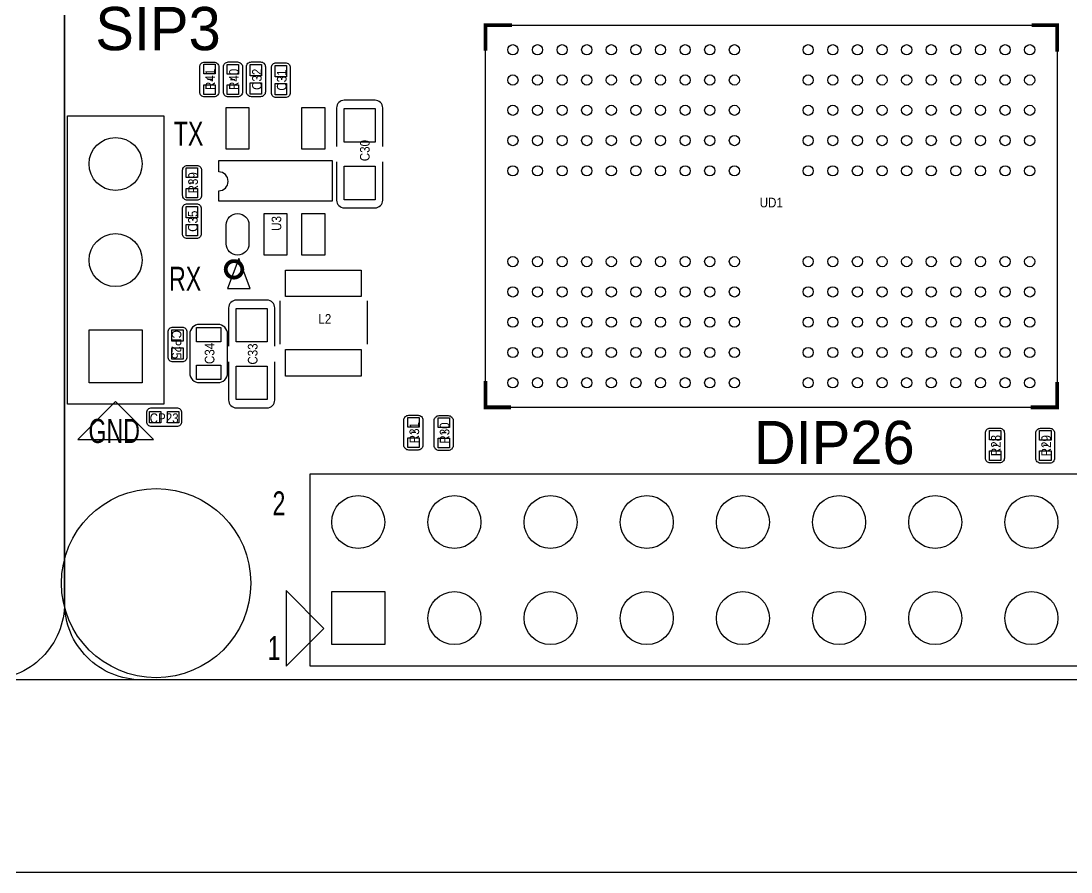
# Model space of a CAD drawing. Extents: x 0 to 107, y 0 to 124.
# Drawn here: x 48.83 to 76.56, y 0 to 22.49 of the extents above; entities that cross this region are included whole.
import ezdxf
from ezdxf.enums import TextEntityAlignment as Align

# ---------------------------------------------------------------- set-up
doc = ezdxf.new("R2010")
doc.units = 0
for name, color, linetype in [('BG_OUTLINE', 254, 'CONTINUOUS'), ('BG_SILKSCREEN_TOP', 3, 'CONTINUOUS'), ('PG_SILKSCREEN_TOP', 6, 'CONTINUOUS'), ('PIN_TOP', 80, 'CONTINUOUS'), ('RD_DISPLAY_TOP', 142, 'CONTINUOUS'), ('RD_SILKSCREEN_TOP', 142, 'CONTINUOUS')]:
    doc.layers.add(name, color=color, linetype=linetype)

msp = doc.modelspace()

# ---------------------------------------------------------------- linework, layer by layer
at = {"layer": 'BG_OUTLINE'}
for points in [[(0, 7.112), (0, 58.059066, -0.414214), (2.032, 60.091066), (47.950882, 60.091066, -0.414214), (49.982882, 58.059066), (49.982882, 7.112, -0.414214), (47.950882, 5.08), (2.032, 5.08, -0.414214), (0, 7.112)], [(49.982882, 7.112), (49.982882, 58.059066, -0.414214), (52.014882, 60.091066), (97.933764, 60.091066, -0.414214), (99.965764, 58.059066), (99.965764, 7.112, -0.414214), (97.933764, 5.08), (2.032, 5.08), (2.032, 2.032, 0.414214), (4.064, 0), (95.901764, 0, 0.414214), (97.933764, 2.032), (97.933764, 5.08)], [(99.965764, 7.112, -0.414214), (97.933764, 5.08), (52.014882, 5.08, -0.414214), (49.982882, 7.112)]]:
    msp.add_lwpolyline(points, format="xyb", dxfattribs=at)
at = {"layer": 'BG_SILKSCREEN_TOP', "const_width": 0.1016}
for points in [[(61.796422, 22.379178), (61.098684, 22.379178), (61.098684, 21.705316)], [(76.198476, 21.68144), (76.198476, 22.379178), (75.524614, 22.379178)], [(61.098684, 12.97686), (61.098684, 12.279122), (61.772546, 12.279122)], [(75.500738, 12.279122), (76.198476, 12.279122), (76.198476, 12.952984)]]:
    msp.add_lwpolyline(points, dxfattribs=at)
msp.add_lwpolyline([(54.5846, 15.748, 1), (54.3306, 16.1036, 1), (54.5846, 15.748)], format="xyb", dxfattribs=at)
at = {"layer": 'PG_SILKSCREEN_TOP'}
for points in [[(76.198476, 22.379178), (76.198476, 12.279122), (61.098684, 12.279122), (61.098684, 22.379178), (76.198476, 22.379178)], [(54.307232, 21.405342), (54.553104, 21.405342)], [(54.917594, 21.40712), (55.156354, 21.40712)], [(53.869082, 20.94484), (53.759862, 20.94484)], [(54.366414, 20.943316), (54.475634, 20.943316)], [(53.928264, 20.482814), (53.682392, 20.482814)], [(55.811928, 20.466812), (55.573168, 20.466812)], [(50.06086, 12.360656), (50.06086, 19.980656), (52.60086, 19.980656), (52.60086, 12.360656), (50.06086, 12.360656)], [(53.227478, 18.673318), (53.47335, 18.673318)], [(54.052724, 18.501614), (54.052724, 18.79854)], [(54.052724, 18.79854), (57.052464, 18.79854)], [(57.052464, 18.79854), (57.052464, 17.730216)], [(53.28666, 18.211292), (53.39588, 18.211292)], [(54.052724, 17.730216), (54.052724, 18.001742)], [(53.2257, 17.657826), (53.46446, 17.657826)], [(57.052464, 17.730216), (54.052724, 17.730216)], [(55.670196, 15.091664), (55.670196, 13.95095)], [(57.97042, 15.091664), (57.97042, 13.95095)], [(53.085238, 13.47978), (52.846478, 13.47978)], [(53.072792, 12.137898), (53.072792, 11.899138)], [(59.2582, 11.612372), (59.14898, 11.612372)], [(60.058554, 11.60272), (59.949334, 11.60272)], [(59.317382, 11.150346), (59.07151, 11.150346)], [(60.117736, 11.140694), (59.871864, 11.140694)], [(74.618342, 11.271758), (74.509122, 11.271758)], [(75.946, 11.267948), (75.83678, 11.267948)], [(74.677524, 10.809732), (74.431652, 10.809732)], [(76.005182, 10.805922), (75.75931, 10.805922)], [(56.468264, 10.518902), (89.488264, 10.518902), (89.488264, 5.438902), (56.468264, 5.438902), (56.468264, 10.518902)]]:
    msp.add_lwpolyline(points, dxfattribs=at)
for points in [[(53.555392, 20.609814), (53.555392, 21.275802, -0.414214), (53.682392, 21.402802)], [(53.682392, 21.402802), (53.928264, 21.402802, -0.414214), (54.055264, 21.275802)], [(54.180232, 20.612354), (54.180232, 21.278342, -0.414214), (54.307232, 21.405342)], [(54.553104, 21.405342, -0.414214), (54.680104, 21.278342)], [(54.788054, 20.61718), (54.788054, 21.27758, -0.42804), (54.917594, 21.40712)], [(55.156354, 21.40712, -0.42804), (55.285894, 21.27758)], [(55.443628, 20.596352), (55.443628, 21.256752, -0.42804), (55.573168, 21.386292)], [(55.573168, 21.386292), (55.811928, 21.386292, -0.42804), (55.941468, 21.256752)], [(54.055264, 21.275802), (54.055264, 20.609814, -0.414214), (53.928264, 20.482814)], [(54.680104, 21.278342), (54.680104, 20.612354, -0.414214), (54.553104, 20.485354)], [(55.285894, 21.27758), (55.285894, 20.61718, -0.42804), (55.156354, 20.48764)], [(55.941468, 21.256752), (55.941468, 20.596352, -0.42804), (55.811928, 20.466812)], [(53.682392, 20.482814, -0.414214), (53.555392, 20.609814)], [(54.553104, 20.485354), (54.307232, 20.485354, -0.414214), (54.180232, 20.612354)], [(55.156354, 20.48764), (54.917594, 20.48764, -0.42804), (54.788054, 20.61718)], [(55.573168, 20.466812, -0.42804), (55.443628, 20.596352)], [(58.385964, 19.175984), (58.385964, 20.191984, 0.414214), (58.182764, 20.395184), (57.369964, 20.395184, 0.414214), (57.166764, 20.191984), (57.166764, 19.175984)], [(53.100478, 17.88033), (53.100478, 18.546318, -0.414214), (53.227478, 18.673318)], [(53.47335, 18.673318, -0.414214), (53.60035, 18.546318)], [(57.166764, 18.769584), (57.166764, 17.753584, 0.414214), (57.369964, 17.550384), (58.182764, 17.550384, 0.414214), (58.385964, 17.753584), (58.385964, 18.769584)], [(53.60035, 18.546318), (53.60035, 17.88033, -0.414214), (53.47335, 17.75333)], [(54.052724, 18.001742, 0.999888), (54.052724, 18.501614)], [(53.47335, 17.75333), (53.227478, 17.75333, -0.414214), (53.100478, 17.88033)], [(53.09616, 16.867886), (53.09616, 17.528286, -0.42804), (53.2257, 17.657826)], [(53.46446, 17.657826, -0.42804), (53.594, 17.528286)], [(53.594, 17.528286), (53.594, 16.867886, -0.42804), (53.46446, 16.738346)], [(53.46446, 16.738346), (53.2257, 16.738346, -0.42804), (53.09616, 16.867886)], [(55.534814, 13.892276), (55.534814, 14.908276, 0.414214), (55.331614, 15.111476), (54.518814, 15.111476, 0.414214), (54.315614, 14.908276), (54.315614, 13.892276)], [(54.287674, 13.186156), (54.287674, 14.216126, 0.414331), (54.033674, 14.470126), (53.54193, 14.470126, 0.414331), (53.28793, 14.216126), (53.28793, 13.186156, 0.414233), (53.54193, 12.932156), (54.033674, 12.932156, 0.414233), (54.287674, 13.186156)], [(52.716938, 13.60932), (52.716938, 14.26972, -0.42804), (52.846478, 14.39926)], [(52.846478, 14.39926), (53.085238, 14.39926, -0.42804), (53.214778, 14.26972)], [(53.214778, 14.26972), (53.214778, 13.60932, -0.42804), (53.085238, 13.47978)], [(52.846478, 13.47978, -0.42804), (52.716938, 13.60932)], [(54.315614, 13.485876), (54.315614, 12.469876, 0.414214), (54.518814, 12.266676), (55.331614, 12.266676, 0.414214), (55.534814, 12.469876), (55.534814, 13.485876)], [(52.153312, 11.899138), (52.153312, 12.137898, -0.42804), (52.282852, 12.267438)], [(52.282852, 12.267438), (52.943252, 12.267438, -0.42804), (53.072792, 12.137898)], [(58.94451, 11.277346), (58.94451, 11.943334, -0.414214), (59.07151, 12.070334)], [(59.07151, 12.070334), (59.317382, 12.070334, -0.414214), (59.444382, 11.943334)], [(59.444382, 11.943334), (59.444382, 11.277346, -0.414214), (59.317382, 11.150346)], [(59.744864, 11.267694), (59.744864, 11.933682, -0.414214), (59.871864, 12.060682)], [(59.871864, 12.060682), (60.117736, 12.060682, -0.414214), (60.244736, 11.933682)], [(60.244736, 11.933682), (60.244736, 11.267694, -0.414214), (60.117736, 11.140694)], [(52.943252, 11.769598), (52.282852, 11.769598, -0.42804), (52.153312, 11.899138)], [(53.072792, 11.899138, -0.42804), (52.943252, 11.769598)], [(74.304652, 10.936732), (74.304652, 11.60272, -0.414214), (74.431652, 11.72972)], [(74.431652, 11.72972), (74.677524, 11.72972, -0.414214), (74.804524, 11.60272)], [(75.63231, 10.932922), (75.63231, 11.59891, -0.414214), (75.75931, 11.72591)], [(75.75931, 11.72591), (76.005182, 11.72591, -0.414214), (76.132182, 11.59891)], [(74.804524, 11.60272), (74.804524, 10.936732, -0.414214), (74.677524, 10.809732)], [(76.132182, 11.59891), (76.132182, 10.932922, -0.414214), (76.005182, 10.805922)], [(59.07151, 11.150346, -0.414214), (58.94451, 11.277346)], [(59.871864, 11.140694, -0.414214), (59.744864, 11.267694)], [(74.431652, 10.809732, -0.414214), (74.304652, 10.936732)], [(75.75931, 10.805922, -0.414214), (75.63231, 10.932922)]]:
    msp.add_lwpolyline(points, format="xyb", dxfattribs=at)
for points in [[(54.281832, 15.415768), (54.88178, 15.415768), (54.581806, 16.215868)], [(51.33086, 12.431776), (50.3301, 11.431016), (52.33162, 11.431016)], [(56.833516, 6.435598), (55.833772, 7.435596), (55.833772, 5.4356)]]:
    msp.add_lwpolyline(points, close=True, dxfattribs=at)
at = {"layer": 'PIN_TOP'}
for points in [[(53.963062, 21.090382), (53.658262, 21.090382), (53.658262, 21.344382), (53.963062, 21.344382)], [(54.272434, 21.337778), (54.577234, 21.337778), (54.577234, 21.083778), (54.272434, 21.083778)], [(54.887114, 21.336), (55.186834, 21.336), (55.186834, 21.03628), (54.887114, 21.03628)], [(55.842408, 21.015452), (55.542688, 21.015452), (55.542688, 21.315172), (55.842408, 21.315172)], [(53.963062, 20.550378), (53.658262, 20.550378), (53.658262, 20.804378), (53.963062, 20.804378)], [(54.887114, 20.85848), (55.186834, 20.85848), (55.186834, 20.55876), (54.887114, 20.55876)], [(55.842408, 20.537932), (55.542688, 20.537932), (55.542688, 20.837652), (55.842408, 20.837652)], [(54.272434, 20.797774), (54.577234, 20.797774), (54.577234, 20.543774), (54.272434, 20.543774)], [(54.85257, 19.101689), (54.252622, 19.101689), (54.252622, 20.201763), (54.85257, 20.201763)], [(56.852566, 19.101689), (56.252618, 19.101689), (56.252618, 20.201763), (56.852566, 20.201763)], [(57.369964, 20.179284), (58.182764, 20.179284), (58.182764, 19.290284), (57.369964, 19.290284)], [(53.19268, 18.605754), (53.49748, 18.605754), (53.49748, 18.351754), (53.19268, 18.351754)], [(57.369964, 18.655284), (58.182764, 18.655284), (58.182764, 17.766284), (57.369964, 17.766284)], [(53.19268, 18.06575), (53.49748, 18.06575), (53.49748, 17.81175), (53.19268, 17.81175)], [(53.19522, 17.586706), (53.49494, 17.586706), (53.49494, 17.286986), (53.19522, 17.286986)], [(55.852568, 16.301593), (55.25262, 16.301593), (55.25262, 17.401667), (55.852568, 17.401667)], [(56.852566, 16.301593), (56.252618, 16.301593), (56.252618, 17.401667), (56.852566, 17.401667)], [(53.19522, 17.109186), (53.49494, 17.109186), (53.49494, 16.809466), (53.19522, 16.809466)], [(55.82031, 15.907258), (57.820306, 15.907258), (57.820306, 15.207234), (55.82031, 15.207234)], [(55.331614, 14.006576), (54.518814, 14.006576), (54.518814, 14.895576), (55.331614, 14.895576)], [(52.030884, 12.930632), (50.630836, 12.930632), (50.630836, 14.33068), (52.030884, 14.33068)], [(53.115718, 14.02842), (52.815998, 14.02842), (52.815998, 14.32814), (53.115718, 14.32814)], [(54.105302, 14.01191), (53.470302, 14.01191), (53.470302, 14.39291), (54.105302, 14.39291)], [(53.115718, 13.5509), (52.815998, 13.5509), (52.815998, 13.85062), (53.115718, 13.85062)], [(55.82031, 13.807186), (57.820306, 13.807186), (57.820306, 13.107162), (55.82031, 13.107162)], [(54.105302, 13.015214), (53.470302, 13.015214), (53.470302, 13.396214), (54.105302, 13.396214)], [(55.331614, 12.482576), (54.518814, 12.482576), (54.518814, 13.371576), (55.331614, 13.371576)], [(52.524152, 12.168378), (52.524152, 11.868658), (52.224432, 11.868658), (52.224432, 12.168378)], [(53.001672, 12.168378), (53.001672, 11.868658), (52.701952, 11.868658), (52.701952, 12.168378)], [(59.35218, 11.757914), (59.04738, 11.757914), (59.04738, 12.011914), (59.35218, 12.011914)], [(60.152534, 11.748262), (59.847734, 11.748262), (59.847734, 12.002262), (60.152534, 12.002262)], [(74.712322, 11.4173), (74.407522, 11.4173), (74.407522, 11.6713), (74.712322, 11.6713)], [(76.03998, 11.41349), (75.73518, 11.41349), (75.73518, 11.66749), (76.03998, 11.66749)], [(59.35218, 11.21791), (59.04738, 11.21791), (59.04738, 11.47191), (59.35218, 11.47191)], [(60.152534, 11.208258), (59.847734, 11.208258), (59.847734, 11.462258), (60.152534, 11.462258)], [(74.712322, 10.877296), (74.407522, 10.877296), (74.407522, 11.131296), (74.712322, 11.131296)], [(76.03998, 10.873486), (75.73518, 10.873486), (75.73518, 11.127486), (76.03998, 11.127486)], [(57.03824, 6.008878), (57.03824, 7.408926), (58.438288, 7.408926), (58.438288, 6.008878)]]:
    msp.add_lwpolyline(points, close=True, dxfattribs=at)
msp.add_lwpolyline([(54.85257, 17.101693), (54.85257, 16.601567, -1), (54.252622, 16.601567), (54.252622, 17.101693, -1)], format="xyb", close=True, dxfattribs=at)
for centre, radius in [((61.8236, 21.729192), 0.135001), ((62.473586, 21.729192), 0.135001), ((63.123572, 21.729192), 0.135001), ((63.773558, 21.729192), 0.135001), ((64.423544, 21.729192), 0.135001), ((65.07353, 21.729192), 0.135001), ((65.723516, 21.729192), 0.135001), ((66.373502, 21.729192), 0.135001), ((67.023488, 21.729192), 0.135001), ((67.673474, 21.729192), 0.135001), ((69.623686, 21.729192), 0.135001), ((70.273672, 21.729192), 0.135001), ((70.923658, 21.729192), 0.135001), ((71.573644, 21.729192), 0.135001), ((72.22363, 21.729192), 0.135001), ((72.873616, 21.729192), 0.135001), ((73.523602, 21.729192), 0.135001), ((74.173588, 21.729192), 0.135001), ((74.823574, 21.729192), 0.135001), ((75.47356, 21.729192), 0.135001), ((61.8236, 20.929092), 0.135001), ((62.473586, 20.929092), 0.135001), ((63.123572, 20.929092), 0.135001), ((63.773558, 20.929092), 0.135001), ((64.423544, 20.929092), 0.135001), ((65.07353, 20.929092), 0.135001), ((65.723516, 20.929092), 0.135001), ((66.373502, 20.929092), 0.135001), ((67.023488, 20.929092), 0.135001), ((67.673474, 20.929092), 0.135001), ((69.623686, 20.929092), 0.135001), ((70.273672, 20.929092), 0.135001), ((70.923658, 20.929092), 0.135001), ((71.573644, 20.929092), 0.135001), ((72.22363, 20.929092), 0.135001), ((72.873616, 20.929092), 0.135001), ((73.523602, 20.929092), 0.135001), ((74.173588, 20.929092), 0.135001), ((74.823574, 20.929092), 0.135001), ((75.47356, 20.929092), 0.135001), ((61.8236, 20.129246), 0.135001), ((62.473586, 20.129246), 0.135001), ((63.123572, 20.129246), 0.135001), ((63.773558, 20.129246), 0.135001), ((64.423544, 20.129246), 0.135001), ((65.07353, 20.129246), 0.135001), ((65.723516, 20.129246), 0.135001), ((66.373502, 20.129246), 0.135001), ((67.023488, 20.129246), 0.135001), ((67.673474, 20.129246), 0.135001), ((69.623686, 20.129246), 0.135001), ((70.273672, 20.129246), 0.135001), ((70.923658, 20.129246), 0.135001), ((71.573644, 20.129246), 0.135001), ((72.22363, 20.129246), 0.135001), ((72.873616, 20.129246), 0.135001), ((73.523602, 20.129246), 0.135001), ((74.173588, 20.129246), 0.135001), ((74.823574, 20.129246), 0.135001), ((75.47356, 20.129246), 0.135001), ((61.8236, 19.329146), 0.135001), ((62.473586, 19.329146), 0.135001), ((63.123572, 19.329146), 0.135001), ((63.773558, 19.329146), 0.135001), ((64.423544, 19.329146), 0.135001), ((65.07353, 19.329146), 0.135001), ((65.723516, 19.329146), 0.135001), ((66.373502, 19.329146), 0.135001), ((67.023488, 19.329146), 0.135001), ((67.673474, 19.329146), 0.135001), ((69.623686, 19.329146), 0.135001), ((70.273672, 19.329146), 0.135001), ((70.923658, 19.329146), 0.135001), ((71.573644, 19.329146), 0.135001), ((72.22363, 19.329146), 0.135001), ((72.873616, 19.329146), 0.135001), ((73.523602, 19.329146), 0.135001), ((74.173588, 19.329146), 0.135001), ((74.823574, 19.329146), 0.135001), ((75.47356, 19.329146), 0.135001), ((51.33086, 18.710656), 0.700024), ((61.8236, 18.529046), 0.135001), ((62.473586, 18.529046), 0.135001), ((63.123572, 18.529046), 0.135001), ((63.773558, 18.529046), 0.135001), ((64.423544, 18.529046), 0.135001), ((65.07353, 18.529046), 0.135001), ((65.723516, 18.529046), 0.135001), ((66.373502, 18.529046), 0.135001), ((67.023488, 18.529046), 0.135001), ((67.673474, 18.529046), 0.135001), ((69.623686, 18.529046), 0.135001), ((70.273672, 18.529046), 0.135001), ((70.923658, 18.529046), 0.135001), ((71.573644, 18.529046), 0.135001), ((72.22363, 18.529046), 0.135001), ((72.873616, 18.529046), 0.135001), ((73.523602, 18.529046), 0.135001), ((74.173588, 18.529046), 0.135001), ((74.823574, 18.529046), 0.135001), ((75.47356, 18.529046), 0.135001), ((51.33086, 16.170656), 0.700024), ((61.8236, 16.129254), 0.135001), ((62.473586, 16.129254), 0.135001), ((63.123572, 16.129254), 0.135001), ((63.773558, 16.129254), 0.135001), ((64.423544, 16.129254), 0.135001), ((65.07353, 16.129254), 0.135001), ((65.723516, 16.129254), 0.135001), ((66.373502, 16.129254), 0.135001), ((67.023488, 16.129254), 0.135001), ((67.673474, 16.129254), 0.135001), ((69.623686, 16.129254), 0.135001), ((70.273672, 16.129254), 0.135001), ((70.923658, 16.129254), 0.135001), ((71.573644, 16.129254), 0.135001), ((72.22363, 16.129254), 0.135001), ((72.873616, 16.129254), 0.135001), ((73.523602, 16.129254), 0.135001), ((74.173588, 16.129254), 0.135001), ((74.823574, 16.129254), 0.135001), ((75.47356, 16.129254), 0.135001), ((61.8236, 15.329154), 0.135001), ((62.473586, 15.329154), 0.135001), ((63.123572, 15.329154), 0.135001), ((63.773558, 15.329154), 0.135001), ((64.423544, 15.329154), 0.135001), ((65.07353, 15.329154), 0.135001), ((65.723516, 15.329154), 0.135001), ((66.373502, 15.329154), 0.135001), ((67.023488, 15.329154), 0.135001), ((67.673474, 15.329154), 0.135001), ((69.623686, 15.329154), 0.135001), ((70.273672, 15.329154), 0.135001), ((70.923658, 15.329154), 0.135001), ((71.573644, 15.329154), 0.135001), ((72.22363, 15.329154), 0.135001), ((72.873616, 15.329154), 0.135001), ((73.523602, 15.329154), 0.135001), ((74.173588, 15.329154), 0.135001), ((74.823574, 15.329154), 0.135001), ((75.47356, 15.329154), 0.135001), ((61.8236, 14.529054), 0.135001), ((62.473586, 14.529054), 0.135001), ((63.123572, 14.529054), 0.135001), ((63.773558, 14.529054), 0.135001), ((64.423544, 14.529054), 0.135001), ((65.07353, 14.529054), 0.135001), ((65.723516, 14.529054), 0.135001), ((66.373502, 14.529054), 0.135001), ((67.023488, 14.529054), 0.135001), ((67.673474, 14.529054), 0.135001), ((69.623686, 14.529054), 0.135001), ((70.273672, 14.529054), 0.135001), ((70.923658, 14.529054), 0.135001), ((71.573644, 14.529054), 0.135001), ((72.22363, 14.529054), 0.135001), ((72.873616, 14.529054), 0.135001), ((73.523602, 14.529054), 0.135001), ((74.173588, 14.529054), 0.135001), ((74.823574, 14.529054), 0.135001), ((75.47356, 14.529054), 0.135001), ((61.8236, 13.729208), 0.135001), ((62.473586, 13.729208), 0.135001), ((63.123572, 13.729208), 0.135001), ((63.773558, 13.729208), 0.135001), ((64.423544, 13.729208), 0.135001), ((65.07353, 13.729208), 0.135001), ((65.723516, 13.729208), 0.135001), ((66.373502, 13.729208), 0.135001), ((67.023488, 13.729208), 0.135001), ((67.673474, 13.729208), 0.135001), ((69.623686, 13.729208), 0.135001), ((70.273672, 13.729208), 0.135001), ((70.923658, 13.729208), 0.135001), ((71.573644, 13.729208), 0.135001), ((72.22363, 13.729208), 0.135001), ((72.873616, 13.729208), 0.135001), ((73.523602, 13.729208), 0.135001), ((74.173588, 13.729208), 0.135001), ((74.823574, 13.729208), 0.135001), ((75.47356, 13.729208), 0.135001), ((61.8236, 12.929108), 0.135001), ((62.473586, 12.929108), 0.135001), ((63.123572, 12.929108), 0.135001), ((63.773558, 12.929108), 0.135001), ((64.423544, 12.929108), 0.135001), ((65.07353, 12.929108), 0.135001), ((65.723516, 12.929108), 0.135001), ((66.373502, 12.929108), 0.135001), ((67.023488, 12.929108), 0.135001), ((67.673474, 12.929108), 0.135001), ((69.623686, 12.929108), 0.135001), ((70.273672, 12.929108), 0.135001), ((70.923658, 12.929108), 0.135001), ((71.573644, 12.929108), 0.135001), ((72.22363, 12.929108), 0.135001), ((72.873616, 12.929108), 0.135001), ((73.523602, 12.929108), 0.135001), ((74.173588, 12.929108), 0.135001), ((74.823574, 12.929108), 0.135001), ((75.47356, 12.929108), 0.135001), ((52.400962, 7.63397), 2.499995), ((57.738264, 9.248902), 0.700024), ((60.278264, 9.248902), 0.700024), ((62.818264, 9.248902), 0.700024), ((65.358264, 9.248902), 0.700024), ((67.898264, 9.248902), 0.700024), ((70.438264, 9.248902), 0.700024), ((72.978264, 9.248902), 0.700024), ((75.518264, 9.248902), 0.700024), ((60.278264, 6.708902), 0.700024), ((62.818264, 6.708902), 0.700024), ((65.358264, 6.708902), 0.700024), ((67.898264, 6.708902), 0.700024), ((70.438264, 6.708902), 0.700024), ((72.978264, 6.708902), 0.700024), ((75.518264, 6.708902), 0.700024)]:
    msp.add_circle(centre, radius, dxfattribs=at)

# ---------------------------------------------------------------- texts
at = {"layer": 'BG_SILKSCREEN_TOP', "width": 0.72}
for s, p in [('TX', (52.866798, 19.195288)), ('RX', (52.7431, 15.35938)), ('GND', (50.614834, 11.338052)), ('2', (55.4736, 9.4234)), ('1', (55.3466, 5.6007))]:
    msp.add_text(s, height=0.635, dxfattribs=at).set_placement(p)
at = {"layer": 'RD_DISPLAY_TOP'}
for s, p in [('SIP3', (52.451, 21.717)), ('DIP26', (70.312534, 10.77976))]:
    msp.add_text(s, height=1.143, dxfattribs=at).set_placement(p, align=Align.CENTER)
at = {"layer": 'RD_SILKSCREEN_TOP', "width": 0.9}
for s, rotation, p in [('R41', 90, (53.957728, 20.942808)), ('R40', 90, (54.582568, 20.945348)), ('C32', 90, (55.189374, 20.94738)), ('C31', 90, (55.844948, 20.926552)), ('R39', 90, (53.502814, 18.213324)), ('C35', 90, (53.49748, 17.198086)), ('U3', 90, (55.704994, 17.138904)), ('CP25', 270, (52.813458, 13.93952)), ('C34', 90, (53.940202, 13.704316)), ('C33', 90, (55.077614, 13.689076)), ('R31', 90, (59.346846, 11.61034)), ('R30', 90, (60.1472, 11.600688)), ('R28', 90, (74.706988, 11.269726)), ('R29', 90, (76.034646, 11.265916))]:
    msp.add_text(s, height=0.254, rotation=rotation, dxfattribs=at).set_placement(p, align=Align.CENTER)
msp.add_text('C30', height=0.254, rotation=90, dxfattribs=at).set_placement((58.039508, 18.783808))
for s, p in [('UD1', (68.64858, 17.5641)), ('L2', (56.856376, 14.489684)), ('CP23', (52.613052, 11.866118))]:
    msp.add_text(s, height=0.254, dxfattribs=at).set_placement(p, align=Align.CENTER)

doc.saveas('drawing.dxf')
